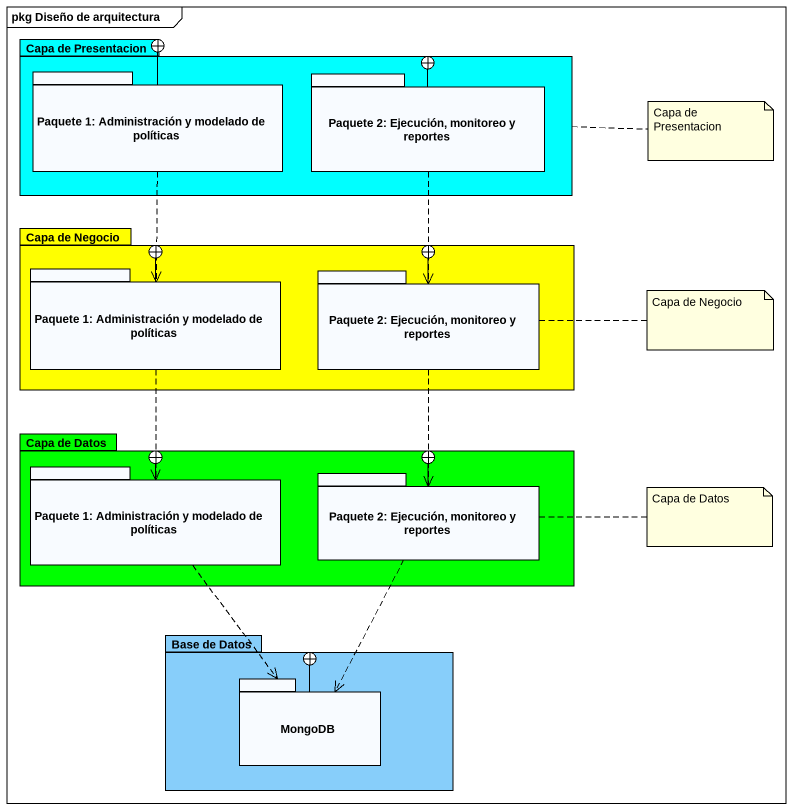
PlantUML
@startuml
mainframe pkg Diseño de arquitectura
package "Capa de Presentacion" as Capa_de_Presentacion #00FFFF {
  package "Paquete 1: Administración y modelado de políticas" as Paquete_1_Administración_y {
  }
  package "Paquete 2: Ejecución, monitoreo y reportes" as Paquete_2_Ejecución {
  }
}
package "Capa de Negocio" as Capa_de_Negocio #FFFF00 {
  package "Paquete 1: Administración y modelado de políticas" as Paquete_1_Administración_y_2 {
  }
  package "Paquete 2: Ejecución, monitoreo y reportes" as Paquete_2_Ejecución_2 {
  }
}
package "Capa de Datos" as Capa_de_Datos #00FF00 {
  package "Paquete 1: Administración y modelado de políticas" as Paquete_1_Administración_y_3 {
  }
  package "Paquete 2: Ejecución, monitoreo y reportes" as Paquete_2_Ejecución_3 {
  }
}
package "Base de Datos" as Base_de_Datos #87CEFA {
  package MongoDB {
  }
}
Paquete_1_Administración_y -right-+ Capa_de_Presentacion
Paquete_1_Administración_y ..> Paquete_1_Administración_y_2
Paquete_2_Ejecución -left-+ Capa_de_Presentacion
Paquete_2_Ejecución ..> Paquete_2_Ejecución_2
Paquete_1_Administración_y_2 -right-+ Capa_de_Negocio
Paquete_1_Administración_y_2 ..> Paquete_1_Administración_y_3
Paquete_2_Ejecución_2 -left-+ Capa_de_Negocio
Paquete_2_Ejecución_2 ..> Paquete_2_Ejecución_3
Paquete_1_Administración_y_3 -right-+ Capa_de_Datos
Paquete_1_Administración_y_3 ..> MongoDB
Paquete_2_Ejecución_3 -left-+ Capa_de_Datos
Paquete_2_Ejecución_3 ..> MongoDB
MongoDB -up-+ Base_de_Datos
note right of Capa_de_Presentacion : Capa de Presentacion
note right of Paquete_2_Ejecución_2 : Capa de Negocio
note right of Paquete_2_Ejecución_3 : Capa de Datos
@enduml
